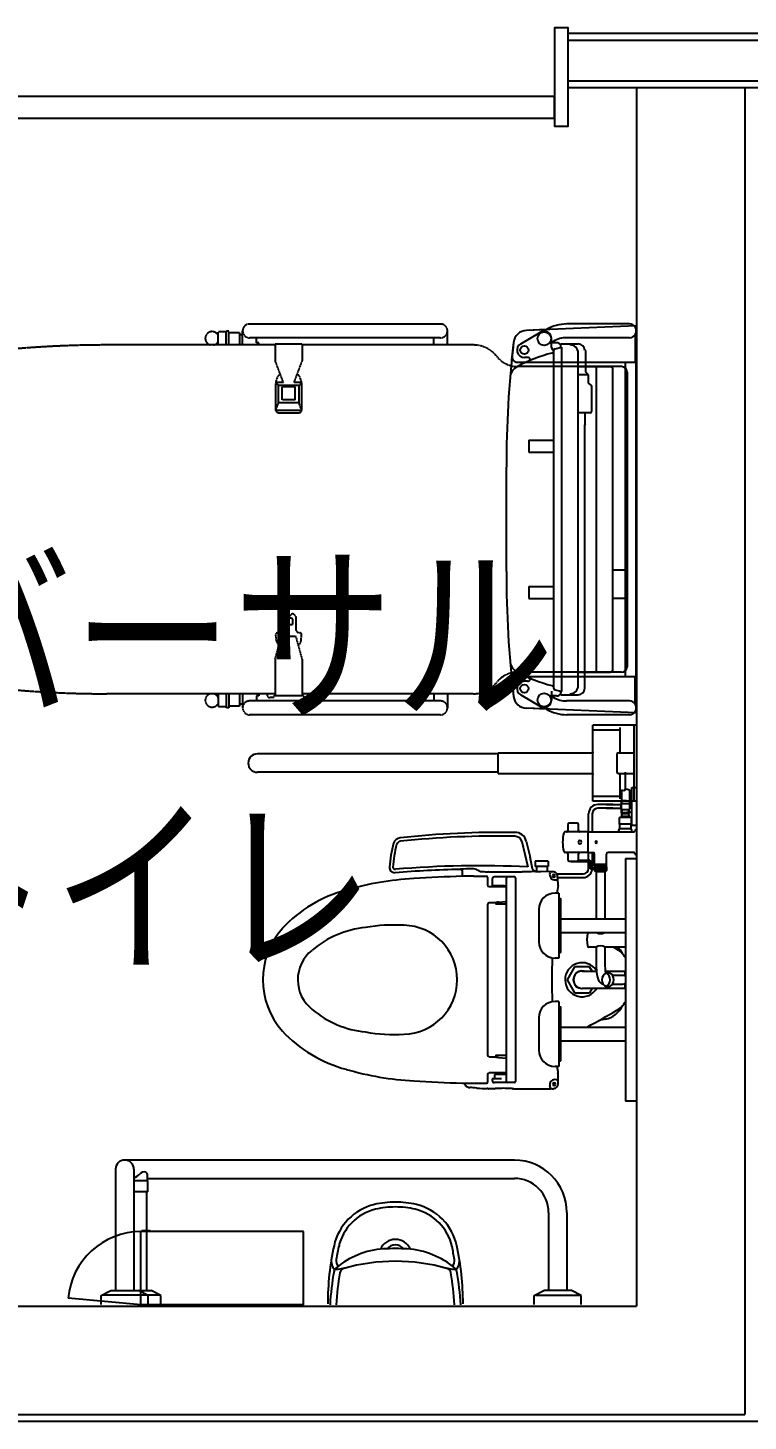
# Model space of a CAD drawing. Header units: millimetres. Extents: x 0 to 181737, y 0 to 59400.
# Drawn here: x 115876 to 117206, y 29192 to 31765 of the extents above; entities that cross this region are included whole.
import ezdxf
from ezdxf.enums import TextEntityAlignment as Align

# ---------------------------------------------------------------- set-up
doc = ezdxf.new("R2010")
doc.units = ezdxf.units.MM
doc.header["$LTSCALE"] = 0.2
doc.linetypes.add('HIDDEN2', pattern=[0.1875, 0.125, -0.0625])
for name, color, linetype in [('A_室名', 8, 'Continuous'), ('A_建築', 8, 'Continuous'), ('A_建築（什器）', 8, 'Continuous'), ('A_建築（軽鉄下地）', 8, 'Continuous')]:
    doc.layers.add(name, color=color, linetype=linetype)
doc.styles.get("Standard").update_dxf_attribs({"font": 'simplex.shx', "width": 0.8, "bigfont": 'extfont2.shx'})

msp = doc.modelspace()

# ---------------------------------------------------------------- linework, layer by layer
at = {"layer": 'A_建築'}
for p, q in [((116873.72, 31755), (117878, 31755)), ((116873.72, 31655), (117878, 31655)), ((117200, 31655), (117200, 29205)), ((114750, 29205), (117200, 29205))]:
    msp.add_line(p, q, dxfattribs=at)
msp.add_lwpolyline([(116873.72, 31705), (116873.72, 31765), (116848.72, 31765), (116848.72, 31583.5), (116873.72, 31583.5), (116873.72, 31705)], dxfattribs=at)
msp.add_lwpolyline([(115848.72, 31638.5), (115848.72, 31598.5), (116848.72, 31598.5), (116848.72, 31638.5)], close=True, dxfattribs=at)
at = {"layer": 'A_建築（什器）'}
for p, q in [((117000, 31655), (117000, 29405)), ((116999.52, 31214.57), (116796.66, 31206.35)), ((116832.86, 31207.82), (116796.66, 31206.35)), ((116833.44, 31208.15), (116827.18, 31204.54)), ((116986.84, 31218.25), (116871.14, 31218.25)), ((116997.52, 31214.49), (116995.92, 31214.43)), ((116997.52, 31214.49), (116997.52, 31212.42)), ((116999.52, 31214.57), (116999.52, 30500.41)), ((116786.09, 31181.74), (116822.82, 31202.94)), ((116843.07, 31174.55), (116843.07, 31191.25)), ((116846.14, 31186.15), (116843.07, 31184.38)), ((116852.34, 31183.55), (116843.07, 31183.55)), ((116860.34, 31181.55), (116892.34, 31181.55)), ((116860.34, 31175.08), (116860.34, 31181.55)), ((116986.84, 31192.85), (116871.14, 31192.85)), ((116997.52, 31198.68), (116997.52, 31147.49)), ((116999.52, 31187.49), (116997.52, 31187.49)), ((116999.52, 30527.49), (116999.52, 31187.49)), ((116798.51, 31156.55), (116792.84, 31156.55)), ((116847.34, 30545.43), (116847.34, 31169.67)), ((116849.66, 31172.59), (116862.34, 31175.55)), ((116862.34, 30539.55), (116862.34, 31175.55)), ((116892.34, 30550.55), (116892.34, 31164.55)), ((116906.34, 31169.55), (116904.34, 31169.55)), ((116906.34, 31129.54), (116906.34, 31169.55)), ((116779.97, 31147.59), (116796.1, 31147.59)), ((116779.97, 31147.49), (116997.52, 31147.49)), ((116803.34, 31152.86), (116803.84, 31150.99)), ((116892.34, 31147.49), (116906.34, 31147.49)), ((116892.34, 31139.55), (116906.34, 31139.55)), ((116906.34, 31147.49), (116997.52, 31147.49)), ((116906.34, 31139.55), (116951.34, 31139.55)), ((116911.34, 31124.54), (116906.34, 31129.54)), ((116925.52, 31139.49), (116925.52, 30575.49)), ((116956.34, 30580.55), (116956.34, 31134.55)), ((116979.52, 31136.63), (116979.52, 31147.49)), ((116979.52, 30567.49), (116979.52, 31147.49)), ((116982.52, 31129.49), (116982.52, 30585.49)), ((116911.34, 31124.54), (116892.34, 31124.54)), ((116911.34, 31108.94), (116911.34, 31124.54)), ((116916.11, 31105.45), (116911.34, 31108.94)), ((116917.34, 31057.05), (116917.34, 31103.03)), ((116914.34, 31054.05), (116892.34, 31054.05)), ((116904.84, 31033.14), (116904.84, 31054.05)), ((116904.84, 31033.14), (116904.34, 31032.23)), ((116904.34, 30545.55), (116904.34, 31032.23)), ((116801.27, 31003.55), (116800.83, 30981.55)), ((116801.27, 31003.55), (116847.34, 31003.55)), ((116800.83, 30981.55), (116847.34, 30981.55)), ((116759.52, 30761.18), (116759.52, 30953.8)), ((116979.52, 30763.44), (116956.34, 30763.44)), ((116800.83, 30733.55), (116847.34, 30733.55)), ((116800.83, 30733.55), (116801.27, 30711.55)), ((116801.27, 30711.55), (116847.34, 30711.55)), ((116979.52, 30711.54), (116956.34, 30711.54)), ((116779.97, 30567.49), (116997.52, 30567.49)), ((116779.97, 30567.49), (116796.14, 30567.49)), ((116803.34, 30562.25), (116803.84, 30564.11)), ((116892.34, 30575.55), (116904.34, 30575.55)), ((116892.34, 30567.49), (116904.34, 30567.49)), ((116904.34, 30575.55), (116951.34, 30575.55)), ((116904.34, 30567.49), (116997.52, 30567.49)), ((116979.52, 30567.49), (116979.52, 30578.35)), ((116997.52, 30516.42), (116997.52, 30567.49)), ((116798.51, 30558.55), (116792.84, 30558.55)), ((116843.07, 30540.55), (116843.06, 30523.85)), ((116849.66, 30542.51), (116862.34, 30539.55)), ((116860.34, 30533.55), (116860.34, 30540.02)), ((116786.09, 30533.36), (116822.82, 30512.16)), ((116833.44, 30506.95), (116827.18, 30510.56)), ((116852.34, 30531.55), (116843.07, 30531.55)), ((116846.14, 30528.95), (116843.07, 30530.72)), ((116860.34, 30533.55), (116892.34, 30533.55)), ((116986.84, 30522.25), (116871.14, 30522.25)), ((116999.52, 30527.49), (116997.52, 30527.49)), ((116999.52, 30500.41), (116796.66, 30508.63)), ((116833.08, 30507.16), (116796.66, 30508.63)), ((116986.84, 30496.85), (116871.14, 30496.85)), ((116997.52, 30500.49), (116995.81, 30500.56)), ((116997.52, 30500.49), (116997.52, 30502.68)), ((116919.52, 30337.49, 650), (116919.52, 30477.49, 650)), ((116999.52, 30477.49, 650), (116919.52, 30477.49, 650)), ((116969.52, 30468.49, 650), (116919.52, 30468.49, 650)), ((116969.52, 30426.49, 650), (116969.52, 30473.49, 650)), ((116995.52, 30337.49, 650), (116995.52, 30477.49, 650)), ((116744.52, 30424.49, 650), (116299.52, 30424.49, 650)), ((116744.52, 30388.49, 650), (116744.52, 30426.49, 650)), ((116744.52, 30426.49, 650), (116917.52, 30426.49, 650)), ((116917.52, 30426.49, 650), (116919.52, 30428.49, 650)), ((116919.52, 30426.49, 650), (116917.52, 30426.49, 650)), ((116919.52, 30428.49, 650), (116919.52, 30426.49, 650)), ((116963.52, 30423.49, 650), (116963.52, 30391.49, 650)), ((116966.52, 30426.49, 650), (116995.52, 30426.49, 650)), ((116744.52, 30390.49, 650), (116299.52, 30390.49, 650)), ((116744.52, 30388.49, 650), (116919.52, 30388.49, 650)), ((116919.52, 30386.49, 650), (116917.52, 30388.49, 650)), ((116917.52, 30388.49, 650), (116919.52, 30388.49, 650)), ((116919.52, 30388.49, 650), (116919.52, 30386.49, 650)), ((116966.52, 30388.49, 650), (116995.52, 30388.49, 650)), ((116969.52, 30341.49, 650), (116969.52, 30388.49, 650)), ((116979.53, 30358.66, 600), (116979.53, 30390.98, 600)), ((116972.23, 30358.26, 600), (116972.23, 30333.02, 600)), ((116972.23, 30358.26, 600), (116976.74, 30356.78, 600)), ((116976.74, 30356.78, 600), (116981.65, 30360.09, 600)), ((116981.65, 30360.09, 600), (116986.83, 30357.88, 600)), ((116986.83, 30357.88, 600), (116986.83, 30333.02, 600)), ((116991.52, 30292.49, -380), (116991.52, 30362.49, -380)), ((116991.52, 30362.49, -380), (116999.52, 30362.49, -380)), ((116919.52, 30346.49, 650), (116969.52, 30346.49, 650)), ((116999.52, 30337.49, 650), (116919.52, 30337.49, 650)), ((116956.44, 30330.89, 385), (116928.32, 30330.89, 385)), ((116943.92, 30330.89, -10), (116972.02, 30330.89, -10)), ((116971.46, 30333.02, 600), (116987.59, 30333.02, 600)), ((116971.46, 30323.31, 600), (116971.46, 30333.02, 600)), ((116972.02, 30339.17, -380), (116991.52, 30337.99, -380)), ((116972.02, 30315.81, -380), (116972.02, 30339.17, -380)), ((116987.59, 30323.31, 600), (116987.59, 30333.02, 600)), ((116911.52, 30280.5, 385), (116911.52, 30314.09, 385)), ((116918.32, 30314.09, 385), (116918.32, 30280.5, 385)), ((116956.44, 30324.09, 385), (116928.32, 30324.09, 385)), ((116943.92, 30324.09, -10), (116972.02, 30324.09, -10)), ((116990.5, 30307.02, 600), (116968.56, 30307.02, 600)), ((116968.56, 30295.02, 600), (116968.56, 30307.02, 600)), ((116991.52, 30316.99, -380), (116972.02, 30315.81, -380)), ((116972.36, 30309.69, 600), (116972.36, 30307.02, 600)), ((116972.36, 30309.69, 600), (116986.69, 30309.69, 600)), ((116973.11, 30312.85, 600), (116973.11, 30314.45, 600)), ((116973.11, 30314.45, 600), (116985.94, 30314.45, 600)), ((116973.19, 30319.02, 600), (116973.19, 30321.64, 600)), ((116973.19, 30321.64, 600), (116985.86, 30321.64, 600)), ((116985.86, 30319.02, 600), (116985.86, 30321.64, 600)), ((116985.94, 30312.85, 600), (116985.94, 30314.45, 600)), ((116986.69, 30309.69, 600), (116986.69, 30307.02, 600)), ((116990.5, 30295.02, 600), (116990.5, 30307.02, 600)), ((116910.52, 30280.49, 600), (116868.18, 30280.49, 600)), ((116910.52, 30280.5, 600), (116995.02, 30280.5, 600)), ((116910.52, 30242.48, 600), (116910.52, 30280.5, 600)), ((116967.53, 30283.85, 600), (116969.03, 30286.45, 600)), ((116967.53, 30280.5, 600), (116967.53, 30283.85, 600)), ((116990.5, 30295.02, 600), (116968.56, 30295.02, 600)), ((116969.03, 30286.45, 600), (116990, 30286.45, 600)), ((116969.05, 30286.45, 600), (116969.05, 30295.02, 600)), ((116990, 30286.45, 600), (116990, 30295.02, 600)), ((116991.53, 30283.85, 600), (116990.03, 30286.45, 600)), ((116999.52, 30292.49, -380), (116991.52, 30292.49, -380)), ((116991.53, 30280.5, 600), (116991.53, 30283.85, 600)), ((116999.52, 30284.49, 600), (116999.02, 30284.49, 600)), ((116788.44, 30262.64, 385), (116799.27, 30215.75, 385)), ((116796.33, 30263.38, 385), (116803.46, 30233.84, 385)), ((116803.58, 30232.32, 385), (116803.47, 30231.62, 385)), ((116803.47, 30231.62, 385), (116807.3, 30213.05, 385)), ((116910.52, 30242.49, 600), (116868.18, 30242.49, 600)), ((116892.66, 30228.49, 600), (116910.52, 30228.49, 600)), ((116910.52, 30242.48, 600), (116919.52, 30242.48, 600)), ((116911.52, 30228.41, 385), (116911.52, 30242.48, 385)), ((116918.32, 30242.48, 385), (116918.32, 30214.24, 385)), ((116922.52, 30217.49, 600), (116922.52, 30239.48, 600)), ((116944.52, 30217.49, 600), (116944.52, 30239.48, 600)), ((116995.02, 30242.48, 600), (116947.52, 30242.48, 600)), ((116979.52, 30231.49, 1400), (116999.52, 30231.49, 1400)), ((116979.52, 30231.49, 1400), (116979.52, 29783.49, 1400)), ((116999.52, 30238.49, 600), (116999.02, 30238.49, 600)), ((116678.42, 30198.5, 385), (116678.72, 30205.94, 385)), ((116711.85, 30206.64, 385), (116706.44, 30209.77, 385)), ((116726.47, 30206.99, 385), (116788.91, 30206.91, 385)), ((116805.35, 30206.87, 385), (116788.91, 30206.91, 385)), ((116812.24, 30207.3, 385), (116805.35, 30206.87, 385)), ((116812.7, 30207.75, 385), (116812.29, 30207.33, 385)), ((116813, 30226.49, 385), (116813, 30216.49, 385)), ((116837, 30226.49, 385), (116813, 30226.49, 385)), ((116837, 30216.49, 385), (116813, 30216.49, 385)), ((116815.3, 30216.49, 385), (116815.3, 30207.33, 385)), ((116842.44, 30206.96, 385), (116823.36, 30207.08, 385)), ((116834.7, 30216.49, 385), (116834.7, 30207.01, 385)), ((116837, 30226.49, 385), (116837, 30216.49, 385)), ((116840.37, 30205.57, 385), (116839.54, 30202.47, 385)), ((116852.68, 30202.92, 385), (116901.52, 30202.92, 385)), ((116881.52, 30225.49, 600), (116910.52, 30225.49, 600)), ((116911.52, 30212.92, 385), (116911.52, 30225.32, 385)), ((116913.52, 30216.99, 600), (116913.52, 30222.49, 600)), ((116916.52, 30216.99, 600), (116916.52, 30222.49, 600)), ((116922.52, 30213.99, 600), (116919.52, 30213.99, 600)), ((116922.52, 30210.99, 600), (116919.52, 30210.99, 600)), ((116944.52, 30220.49, 600), (116922.52, 30220.49, 600)), ((116922.52, 30217.49, 600), (116944.52, 30217.49, 600)), ((116922.53, 30215.99, 600), (116944.52, 30215.99, 600)), ((116922.53, 30215.99, 600), (116922.53, 30208.99, 600)), ((116922.53, 30212.99, 600), (116944.53, 30213.01, 600)), ((116924.53, 30206.99, 600), (116922.53, 30208.99, 600)), ((116922.53, 30208.99, 600), (116944.53, 30208.99, 600)), ((116922.87, 30217.49, 600), (116922.87, 30215.99, 600)), ((116942.53, 30206.99, 600), (116924.53, 30206.99, 600)), ((116925.47, 30206.99, 600), (116925.47, 30120.19, 600)), ((116932.02, 30217.49, 600), (116932.02, 30220.49, 600)), ((116932.02, 30212.99, 600), (116932.02, 30215.99, 600)), ((116935.02, 30220.49, 600), (116935.02, 30217.49, 600)), ((116935.02, 30215.99, 600), (116935.02, 30212.99, 600)), ((116941.57, 30206.99, 600), (116941.57, 30120.19, 600)), ((116944.53, 30208.99, 600), (116942.53, 30206.99, 600)), ((116944.17, 30217.49, 600), (116944.17, 30215.99, 600)), ((116944.52, 30215.99, 600), (116944.53, 30208.99, 600)), ((116699.16, 30198.67, 385), (116722.76, 30198.67, 385)), ((116724.9, 30196.62, 385), (116724.88, 30182.33, 385)), ((116727.49, 30179.6, 385), (116758.89, 30179.56, 385)), ((116733.34, 30193.49, 385), (116733.34, 30181.99, 385)), ((116756.34, 30180.99, 385), (116734.34, 30180.99, 385)), ((116774.34, 30197.49, 385), (116737.34, 30197.49, 385)), ((116759.34, 30194.49, 385), (116759.34, 29820.49, 385)), ((116776.34, 30195.49, 385), (116776.34, 29819.49, 385)), ((116853.67, 30192.86, 385), (116852.65, 30192.09, 385)), ((116854.42, 30189.37, 385), (116854.34, 30196.37, 385)), ((116854.34, 30196.12, 385), (116901.52, 30196.12, 385)), ((116854.86, 30187.88, 385), (116854.42, 30189.38, 385)), ((116855.03, 30183.04, 385), (116855.01, 30186.9, 385)), ((116739.95, 30148.24, 385), (116739.94, 30150.19, 385)), ((116744.72, 30150.86, 385), (116759.34, 30152.21, 385)), ((116856.52, 30167.49, 600), (116849.52, 30167.49, 600)), ((116856.52, 30167.49, 600), (116856.52, 30047.49, 600)), ((116856.52, 30157.49, 600), (116859.42, 30157.49, 600)), ((116856.52, 30157.49, 600), (116856.52, 30057.49, 600)), ((116859.72, 30157.19, 600), (116859.72, 30057.79, 600)), ((116724.87, 30146.52, 385), (116724.88, 29868.32, 385)), ((116739.94, 30149.58, 385), (116727.8, 30149.58, 385)), ((116759.34, 30147.31, 385), (116740.95, 30147.31, 385)), ((116819.52, 30137.49, 600), (116819.52, 30077.49, 600)), ((116859.72, 30120.19, 600), (116979.52, 30120.19, 600)), ((116859.72, 30094.79, 600), (116979.52, 30094.79, 600)), ((116856.52, 30047.49, 600), (116849.52, 30047.49, 600)), ((116856.52, 30057.49, 600), (116859.42, 30057.49, 600)), ((116925.02, 30067.49, 600), (116912.59, 30067.49, 600)), ((116925.47, 30067.82, 600), (116925.47, 30037.49, 600)), ((116941.57, 30067.82, 600), (116941.57, 30037.49, 600)), ((116941.57, 30067.82, 600), (116941.57, 30037.49, 600)), ((116979.52, 30067.49, 600), (116942.02, 30067.49, 600)), ((116885.67, 30031.49), (116871.81, 30007.49)), ((116913.38, 30031.49), (116885.67, 30031.49)), ((116899.52, 30023.37, 490), (116926.05, 30023.37, 490)), ((116918.07, 30023.37), (116913.38, 30031.49)), ((116942.28, 30023.37, 490), (116979.52, 30023.37, 490)), ((116978.52, 30023.37, 490), (116978.52, 30014.66, 490)), ((116871.81, 30007.49), (116885.67, 29983.49)), ((116950.72, 30019.99, 600), (116944.21, 30019.99, 600)), ((116964.53, 30015.54, 600), (116955.54, 30015.54, 600)), ((116955.54, 29999.44, 600), (116964.53, 29999.44, 600)), ((116974.85, 30015.54, 600), (116964.53, 30015.54, 600)), ((116964.53, 29999.44, 600), (116974.85, 29999.44, 600)), ((116978.52, 30000.33, 490), (116978.52, 29991.62, 490)), ((116885.67, 29983.49), (116913.38, 29983.49)), ((116899.52, 29991.62, 490), (116979.52, 29991.62, 490)), ((116918.07, 29991.62), (116913.38, 29983.49)), ((116944.21, 29994.99, 600), (116950.72, 29994.99, 600)), ((116856.52, 29967.49, 600), (116849.52, 29967.49, 600)), ((116856.52, 29967.49, 600), (116856.52, 29847.49, 600)), ((116856.52, 29957.49, 600), (116859.42, 29957.49, 600)), ((116856.52, 29957.49, 600), (116856.52, 29857.49, 600)), ((116859.72, 29957.19, 600), (116859.72, 29857.79, 600)), ((116819.52, 29937.49, 600), (116819.52, 29877.49, 600)), ((116859.72, 29920.19, 600), (116979.52, 29920.19, 600)), ((116942.59, 29934.69), (116930.37, 29932.16)), ((116859.72, 29894.79, 600), (116979.52, 29894.79, 600)), ((116739.95, 29866.74, 385), (116739.94, 29864.8, 385)), ((116759.34, 29867.67, 385), (116740.95, 29867.67, 385)), ((116727.64, 29865.42, 385), (116739.94, 29865.41, 385)), ((116744.72, 29864.12, 385), (116759.34, 29862.77, 385)), ((116856.52, 29847.49, 600), (116849.52, 29847.49, 600)), ((116856.52, 29857.49, 600), (116859.42, 29857.49, 600)), ((116699.16, 29816.32, 385), (116722.76, 29816.32, 385)), ((116724.87, 29832.37, 385), (116724.9, 29818.36, 385)), ((116745.34, 29835.41, 385), (116727.8, 29835.42, 385)), ((116750.34, 29824.49, 385), (116733.34, 29824.49, 385)), ((116733.34, 29824.49, 385), (116733.34, 29821.49, 385)), ((116759.34, 29832.49, 385), (116737.34, 29832.49, 385)), ((116737.34, 29832.49, 385), (116737.34, 29824.49, 385)), ((116774.34, 29817.49, 385), (116737.34, 29817.49, 385)), ((116759.34, 29835.49, 385), (116745.34, 29835.49, 385)), ((116745.34, 29835.49, 385), (116745.34, 29832.49, 385)), ((116852.65, 29822.89, 385), (116848.65, 29822.98, 385)), ((116854.48, 29821.51, 385), (116852.65, 29822.89, 385)), ((116855.23, 29818.59, 385), (116855.03, 29831.56, 385)), ((116855.11, 29815.31, 385), (116855.23, 29818.59, 385)), ((116724.76, 29806.63, 385), (116724.35, 29806.66, 385)), ((116725.2, 29806.58, 385), (116724.76, 29806.63, 385)), ((116725.82, 29806.25, 385), (116725.05, 29806.61, 385)), ((116737.49, 29806.05, 385), (116726.51, 29806.1, 385)), ((116739.26, 29806.5, 385), (116738.42, 29806.14, 385)), ((116769.94, 29806.44, 385), (116769.74, 29806.48, 385)), ((116770.59, 29806.12, 385), (116769.74, 29806.48, 385)), ((116770.78, 29806.09, 385), (116769.94, 29806.44, 385)), ((116773.27, 29806.01, 385), (116771.67, 29806.03, 385)), ((116841.02, 29807.75, 385), (116839.59, 29812.24, 385)), ((116999.52, 29783.49, 1400), (116979.52, 29783.49, 1400)), ((116774.53, 29674.39), (116056.37, 29674.39)), ((116037.53, 29657.49), (116037.53, 29433.49)), ((116071.53, 29657.49), (116071.53, 29433.49)), ((116097.46, 29635.99), (116071.53, 29635.99)), ((116096.45, 29635.99), (116096.52, 29646.17)), ((116096.48, 29640.59), (116774.53, 29640.59)), ((116097.46, 29615.99), (116097.46, 29635.99)), ((116097.46, 29615.99), (116071.53, 29615.99)), ((116094.96, 29615.99), (116094.96, 29433.49)), ((116837.63, 29577.49), (116837.63, 29433.49)), ((116871.43, 29577.49), (116871.43, 29433.49)), ((116384.53, 29542.49), (116084.53, 29542.49)), ((116084.53, 29407.49), (116084.53, 29542.49)), ((116086.33, 29544.73), (116101.33, 29544.73)), ((116086.33, 29542.49), (116086.33, 29544.73)), ((116101.33, 29542.49), (116086.33, 29542.49)), ((116101.33, 29544.73), (116101.33, 29542.49)), ((116384.53, 29407.49), (116384.53, 29542.49)), ((116011.03, 29424.7), (116029.03, 29433.49)), ((116029.03, 29433.49), (116103.46, 29433.49)), ((116098.03, 29424.7), (116080.03, 29433.49)), ((116121.46, 29424.7), (116103.46, 29433.49)), ((116811.03, 29424.7), (116829.03, 29433.49)), ((116880.03, 29433.49), (116829.03, 29433.49)), ((116898.03, 29424.7), (116880.03, 29433.49)), ((114950, 29405), (117000, 29405)), ((116084.53, 29407.49), (115950.04, 29419.26)), ((116011.03, 29407.69), (116011.03, 29424.7)), ((116095.22, 29425.19), (116013.83, 29425.19)), ((116384.53, 29407.49), (116084.53, 29407.49)), ((116118.65, 29425.19), (116097.03, 29425.19)), ((116098.03, 29407.69), (116098.03, 29424.7)), ((116121.46, 29407.69), (116121.46, 29424.7)), ((116811.03, 29407.69), (116811.03, 29424.7)), ((116813.84, 29425.19), (116895.22, 29425.19)), ((116898.03, 29407.69), (116898.03, 29424.7))]:
    msp.add_line(p, q, dxfattribs=at)
at = {"layer": 'A_建築（什器）', "linetype": 'HIDDEN2', "ltscale": 40}
for p, q in [((116242.02, 31179.49), (116242.02, 31205.19)), ((116246.52, 31205.19), (116242.02, 31205.19)), ((116246.52, 31179.49), (116246.52, 31205.19)), ((116272.32, 31179.49), (116272.32, 31205.49)), ((116638.02, 31218.19), (116285.02, 31218.19)), ((116650.72, 31179.49), (116650.72, 31205.49)), ((116332.52, 31179.49), (116021.59, 31179.49)), ((116242.02, 31203.69), (116227.32, 31203.69)), ((116227.32, 31179.69), (116227.32, 31203.69)), ((116266.52, 31202.19), (116246.52, 31202.19)), ((116266.52, 31202.19), (116266.52, 31179.49)), ((116272.32, 31198.44), (116266.52, 31198.44)), ((116638.02, 31192.79), (116285.02, 31192.79)), ((116297.72, 31183.49), (116297.72, 31192.79)), ((116302.02, 31183.49), (116297.72, 31183.49)), ((116302.02, 31179.49), (116302.02, 31183.49)), ((116332.52, 31181.49), (116382.52, 31181.49)), ((116332.52, 31181.49), (116332.52, 31150.49)), ((116382.52, 31181.49), (116382.52, 31150.49)), ((116698.52, 31179.49), (116382.52, 31179.49)), ((116625.32, 31179.49), (116625.32, 31192.79)), ((116347.52, 31110.49), (116332.52, 31150.49)), ((116367.52, 31110.49), (116382.52, 31150.49)), ((116972.52, 31139.49), (116780.98, 31139.49)), ((116333.52, 31059.49), (116333.52, 31108.76)), ((116333.65, 31110.34), (116338.52, 31104.49)), ((116347.52, 31110.49), (116333.67, 31110.49)), ((116334.11, 31112.12), (116337.34, 31121.17)), ((116338.52, 31072.49), (116338.52, 31104.49)), ((116376.52, 31104.49), (116338.52, 31104.49)), ((116342.05, 31124.49), (116342.27, 31124.49)), ((116369.52, 31102.49), (116345.52, 31102.49)), ((116345.52, 31078.49), (116345.52, 31102.49)), ((116381.37, 31110.49), (116367.52, 31110.49)), ((116369.52, 31078.49), (116369.52, 31102.49)), ((116372.77, 31124.49), (116373, 31124.49)), ((116381.4, 31110.34), (116376.52, 31104.49)), ((116376.52, 31072.49), (116376.52, 31104.49)), ((116380.94, 31112.12), (116377.71, 31121.17)), ((116381.52, 31059.49), (116381.52, 31108.76)), ((116369.52, 31078.49), (116345.52, 31078.49)), ((116333.52, 31058.49), (116338.52, 31072.49)), ((116381.52, 31058.49), (116333.52, 31058.49)), ((116376.52, 31072.49), (116338.52, 31072.49)), ((116338.52, 31054.49), (116376.52, 31054.49)), ((116381.52, 31058.49), (116376.52, 31072.49)), ((116343.52, 30652.04), (116343.52, 30674.98)), ((116350.02, 30663.58), (116350.02, 30673.58)), ((116365.02, 30663.58), (116365.02, 30673.58)), ((116371.52, 30652.04), (116371.52, 30674.98)), ((116332.52, 30599.58), (116343.52, 30639.58)), ((116334.86, 30632.85), (116333.77, 30644.89)), ((116336.17, 30648.1), (116341.11, 30649.09)), ((116345.52, 30641.58), (116369.52, 30641.58)), ((116350.02, 30663.58), (116365.02, 30663.58)), ((116382.52, 30599.58), (116371.52, 30639.58)), ((116373.93, 30649.09), (116378.88, 30648.1)), ((116380.18, 30632.85), (116381.28, 30644.89)), ((116332.52, 30599.58), (116332.52, 30531.49)), ((116382.52, 30599.58), (116382.52, 30531.49)), ((116972.52, 30575.49), (116780.98, 30575.49)), ((116332.52, 30535.49), (116021.59, 30535.49)), ((116227.32, 30535.29), (116227.32, 30511.29)), ((116242.02, 30511.29), (116227.32, 30511.29)), ((116242.02, 30535.49), (116242.02, 30509.79)), ((116246.52, 30535.49), (116246.52, 30509.79)), ((116266.52, 30512.79), (116246.52, 30512.79)), ((116266.52, 30535.49), (116266.52, 30512.79)), ((116272.32, 30516.54), (116266.52, 30516.54)), ((116272.32, 30535.49), (116272.32, 30509.49)), ((116638.02, 30522.19), (116285.02, 30522.19)), ((116302.02, 30531.49), (116297.72, 30531.49)), ((116297.72, 30531.49), (116297.72, 30522.19)), ((116302.02, 30535.49), (116302.02, 30531.49)), ((116317.52, 30535.49), (116317.52, 30533.49)), ((116328.52, 30528.49), (116322.52, 30528.49)), ((116330.52, 30531.49), (116330.52, 30530.49)), ((116382.52, 30531.49), (116332.52, 30531.49)), ((116698.52, 30535.49), (116382.52, 30535.49)), ((116384.52, 30531.49), (116384.52, 30530.49)), ((116392.52, 30528.49), (116386.52, 30528.49)), ((116397.52, 30535.49), (116397.52, 30533.49)), ((116625.32, 30535.49), (116625.32, 30522.19)), ((116650.72, 30535.49), (116650.72, 30509.49)), ((116246.52, 30509.79), (116242.02, 30509.79)), ((116638.02, 30496.79), (116285.02, 30496.79))]:
    msp.add_line(p, q, dxfattribs=at)
at = {"layer": 'A_建築（什器）'}
for centre, radius in [((116829.56, 31191.25), 12.5), ((116792.84, 31170.05), 7.6), ((116792.84, 30545.05), 7.6), ((116829.56, 30523.85), 12.5)]:
    msp.add_circle(centre, radius, dxfattribs=at)
at = {"layer": 'A_建築（什器）', "linetype": 'HIDDEN2', "ltscale": 40}
for centre, radius, start, end in [((116285.02, 31205.49), 12.7, 89.99999, 270.00001), ((116638.02, 31205.49), 12.7, 269.99999, 90.00001), ((116021.59, 29179.48), 2000.01, 90.00005, 95.83571), ((116215.82, 31191.69), 12.5, 23.07392, 257.41113), ((116215.82, 31191.69), 12.5, 282.58867, 336.92608), ((116698.52, 31124.49), 55, 38.24662, 90.00008), ((116780.98, 31189.49), 50, 218.24664, 270.00002), ((116343.52, 31108.76), 10, 160.34617, 180.00001), ((116342.05, 31119.49), 5, 90.00004, 160.34428), ((116373, 31119.49), 5, 19.66043, 89.99996), ((116371.52, 31108.76), 10, 359.99999, 19.65383), ((116338.52, 31059.49), 5, 179.99998, 270), ((116376.52, 31059.49), 5, 269.99998, 0.00002), ((116348.52, 30674.98), 5, 163.66122, 180.00002), ((116353.32, 30673.58), 10, 113.85273, 163.65715), ((116350.48, 30679.97), 3, 38.49991, 113.62499), ((116357.52, 30660.51), 15.06, 60.13762, 119.86237), ((116357.52, 30685.58), 6, 218.39041, 321.60905), ((116364.57, 30679.97), 3, 66.35249, 141.50009), ((116361.73, 30673.58), 10, 16.34294, 66.14692), ((116366.52, 30674.98), 5, 359.99998, 16.33503), ((116336.75, 30645.16), 3, 101.30991, 185.18174), ((116340.52, 30652.04), 3, 281.30993, 0.00002), ((116345.52, 30639.58), 2, 90.00039, 179.99965), ((116369.52, 30639.58), 2, 359.93925, 90.02495), ((116374.52, 30652.04), 3, 179.99998, 258.69005), ((116378.29, 30645.16), 3, 354.81825, 78.69005), ((116342.83, 30633.58), 8, 185.19126, 248.00918), ((116372.22, 30633.58), 8, 291.9908, 354.80795), ((116780.98, 30525.49), 50, 90, 141.75341), ((116021.6, 32535.93), 2000.44, 264.16522, 269.99968), ((116698.52, 30590.49), 55, 270, 321.75338), ((116215.82, 30523.29), 12.5, 102.58443, 336.92608), ((116215.82, 30523.29), 12.5, 23.07392, 77.41557), ((116285.02, 30509.49), 12.7, 89.99999, 270.00001), ((116322.52, 30533.49), 5, 180.00001, 270.00001), ((116328.52, 30530.49), 2, 269.99997, 0.00001), ((116332.52, 30531.49), 2, 90.00004, 179.99997), ((116382.52, 30531.49), 2, 0.00003, 90), ((116386.52, 30530.49), 2, 179.99999, 269.99999), ((116392.52, 30533.49), 5, 270.00001, 359.99999), ((116638.02, 30509.49), 12.7, 269.99999, 90.00001)]:
    msp.add_arc(centre, radius, start, end, dxfattribs=at)
at = {"layer": 'A_建築（什器）'}
for centre, radius, start, end in [((116797.68, 31181.37), 25, 92.32075, 173.38335), ((116797.68, 31181.37), 25, 92.32075, 173.38335), ((116829.56, 31191.25), 13.5, 360, 119.99165), ((116871.14, 31142.85), 75.4, 89.99999, 119.9951), ((116986.84, 31205.55), 12.7, 269.99999, 90.00001), ((118759.48, 30953.8), 1999.96, 173.38329, 180.00003), ((118758.41, 30953.91), 1998.89, 173.38287, 174.62592), ((116792.84, 31170.05), 13.5, 119.99652, 269.99967), ((116871.14, 31142.85), 50, 90, 119.99505), ((116852.34, 31173.55), 10, 36.8699, 89.99999), ((116877.34, 31164.55), 15, 0.00002, 90), ((116892.34, 31169.55), 12, 0, 90), ((116779.97, 31157.49), 10, 174.12511, 270), ((116779.97, 31157.61), 10, 176.93136, 270.00001), ((116920.54, 30874.62), 300, 104.85678, 118.07708), ((116798.51, 31151.55), 5, 15.124, 89.99998), ((116848.07, 31174.55), 5, 180.00001, 261.63319), ((116842.34, 31169.42), 5, 284.85677, 359.99999), ((116850.34, 31169.67), 3, 103.13435, 180.00001), ((116791.11, 31117.26), 25, 118.07699, 168.19041), ((116951.34, 31134.55), 5, 0, 90), ((116972.52, 31129.49), 10, 0, 90), ((116914.34, 31103.03), 3, 0, 53.82923), ((116914.34, 31057.05), 3, 270, 0), ((118759.54, 30761.18), 2000.02, 179.99994, 186.61648), ((116791.11, 30597.85), 25, 191.62266, 241.92292), ((118759.52, 30761.18), 2000, 185.37425, 186.61661), ((116779.97, 30557.49), 10, 89.99999, 185.51537), ((116779.97, 30557.49), 10, 89.99999, 185.7296), ((116920.54, 30840.48), 300, 241.92291, 255.14323), ((116798.51, 30563.55), 5, 270.00002, 344.876), ((116951.34, 30580.55), 5, 270, 0), ((116972.52, 30585.49), 10, 270, 359.99999), ((116792.84, 30545.05), 13.5, 90.00004, 240.0047), ((116842.34, 30545.68), 5, 0.00001, 75.14323), ((116850.34, 30545.43), 3, 179.99999, 256.86565), ((116877.34, 30550.55), 15, 270.00002, 0), ((116892.34, 30545.55), 12, 270, 0), ((116797.68, 30533.61), 25, 186.61574, 267.67964), ((116797.68, 30533.61), 25, 186.61665, 267.67925), ((116829.56, 30523.85), 13.5, 240.00835, 0), ((116871.14, 30572.25), 50, 240.00495, 270), ((116852.34, 30541.55), 10, 270.00001, 323.13011), ((116986.84, 30509.55), 12.7, 269.99999, 90.00001), ((116871.14, 30572.25), 75.4, 240.00495, 270), ((116299.52, 30407.49, 650), 17, 90, 270), ((116966.52, 30423.49, 650), 3, 90, 180), ((116966.52, 30391.49, 650), 3, 180, 270), ((116928.32, 30314.09, 385), 16.8, 90, 180), ((116928.32, 30314.09, 385), 10, 90, 180), ((116978.24, 30328.61, 600), 8.61, 218.03501, 234.07003), ((116974.39, 30316.71, 600), 2.6, 117.55562, 240.50836), ((116977.74, 30310.08, 600), 5.39, 149.03898, 184.19223), ((116980.81, 30328.61, 600), 8.61, 305.92997, 321.96499), ((116984.66, 30316.71, 600), 2.6, 299.49164, 62.44438), ((116981.31, 30310.08, 600), 5.39, 355.80777, 30.96102), ((116745.61, 28613.6, 385), 1665.93, 88.98829, 96.27381), ((116776.57, 30259.11, 385), 20.21, 12.19787, 94.405), ((116930.53, 30261.49, 600), 67, 165.1781, 194.82175), ((116868.18, 30277.99, 600), 2.5, 90, 165.17822), ((116870.46, 30282.99, 600), 2.5, 270, 0.82324), ((116992.95, 30284.75, 600), 120, 175.55432, 180.82324), ((116875.8, 30293.86, 600), 2.5, 92.09564, 175.55432), ((116883.02, 30096.49, 600), 200, 87.90436, 92.09564), ((116890.25, 30293.86, 600), 2.5, 4.44574, 87.90436), ((116773.1, 30284.75, 600), 120, 359.17676, 4.44562), ((116895.59, 30282.99, 600), 2.5, 179.17676, 270), ((116995.02, 30282.5, 600), 2, 270, 0), ((116999.02, 30282.49, 600), 2, 90, 180), ((116786.24, 30198.34, 385), 243.08, 165.43548, 175.96229), ((116764.06, 30202.61, 385), 214.4, 165.24886, 176.65358), ((116565.16, 30254.64, 385), 15, 96.15213, 160.61976), ((116565.46, 30254.02, 385), 9.3, 100.29645, 160.00292), ((116743.15, 28564.91, 385), 1707.74, 88.922, 96.02858), ((116775.03, 30258.24, 385), 14.1, 16.60411, 88.99466), ((116895.52, 30261.49, 600), 3.1, 0, 180), ((116895.52, 30261.49, 600), 3.1, 0, 180), ((116895.52, 30261.49, 600), 3.1, 180, 0), ((116895.52, 30261.49, 600), 3.1, 180, 0), ((116925.52, 30261.49, 600), 2, 0, 180), ((116925.52, 30261.49, 600), 2, 180, 0), ((116800.37, 30232.82, 385), 3.26, 351.23889, 18.33287), ((116868.18, 30244.99, 600), 2.5, 194.82162, 270), ((116870.46, 30239.99, 600), 2.5, 359.17676, 90), ((116992.95, 30238.23, 600), 120, 179.17676, 184.44565), ((116875.8, 30229.12, 600), 2.5, 184.44571, 267.90436), ((116890.25, 30229.12, 600), 2.5, 272.09564, 355.55426), ((116773.1, 30238.23, 600), 120, 355.48975, 355.55438), ((116773.1, 30238.23, 600), 120, 355.55438, 0.82324), ((116895.59, 30239.99, 600), 2.5, 90, 180.82324), ((116910.52, 30222.49, 600), 6, 0, 90), ((116919.52, 30239.48, 600), 3, 0, 90), ((116947.52, 30239.48, 600), 3, 90, 180), ((116995.02, 30240.48, 600), 2, 0, 90), ((116999.02, 30240.49, 600), 2, 180, 270), ((116553.72, 30215.04, 385), 9.98, 175.76032, 269.91287), ((116554.26, 30215.62, 385), 4.26, 186.64047, 272.70125), ((116714.02, 28239.71, 385), 1971.84, 91.1732, 94.65666), ((116708.86, 28427.43, 385), 1790.6, 87.10585, 94.94668), ((116673.73, 30206.15, 385), 5, 357.65629, 90.99447), ((116716.88, 29428.71, 385), 783.88, 91.43719, 93.08145), ((116697.23, 30194.56, 385), 17.78, 58.80172, 90.03185), ((116677.61, 28486, 385), 1720.97, 88.41388, 88.85988), ((116726.82, 30204.89, 385), 2.13, 99.4085, 138.10696), ((116813.25, 30214.29, 385), 6.07, 191.75457, 251.63056), ((116810.54, 30205.39, 385), 3.21, 51.98033, 75.74243), ((116813.83, 30209.58, 385), 2.11, 231.62475, 257.70149), ((116823.43, 30323.65, 385), 116.56, 265.05092, 269.96411), ((116851.1, 30202.26, 385), 11.57, 178.95592, 201.08916), ((116842.89, 30183.34, 385), 23.63, 79.68301, 91.09927), ((116847, 30199.49, 385), 2.5, 0, 180), ((116845.48, 30198.03, 385), 8.71, 35.68242, 79.13386), ((116842.49, 30196.86, 385), 11.85, 357.63434, 31.84956), ((116883.02, 30426.49, 600), 200, 267.90436, 272.09564), ((116881.52, 30231.49, 600), 6, 235.417, 270), ((116901.52, 30212.92, 385), 10, 270, 0), ((116901.52, 30212.92, 385), 16.8, 270, 353.90787), ((116910.52, 30222.49, 600), 3, 0, 90), ((116919.52, 30216.99, 600), 6, 180, 270), ((116919.52, 30216.99, 600), 3, 180, 270), ((116617.26, 29648.07, 385), 546.85, 93.03311, 106.29348), ((116770.92, 27344.32, 385), 2855.69, 91.85833, 93.66377), ((116698.47, 28944.41, 385), 1254.25, 89.96877, 90.92082), ((116722.77, 30196.54, 385), 2.13, 2.39017, 90.34901), ((116727.88, 30182.58, 385), 3.01, 184.6579, 262.5039), ((116737.34, 30193.49, 385), 4, 90, 180), ((116734.34, 30181.99, 385), 1, 180, 270), ((116756.34, 30177.99, 385), 3, 0, 90), ((116762.34, 30194.49, 385), 3, 90, 180), ((116774.34, 30195.49, 385), 2, 0, 90), ((116849.03, 30201.25, 385), 9.28, 199.88452, 262.7778), ((116847, 30199.49, 385), 2.5, 180, 0), ((116850.08, 30246.94, 385), 54.94, 267.69418, 272.36827), ((118170.64, 30007.54, 385), 1327.11, 172.47703, 173.07743), ((116852.21, 30186.99, 385), 2.8, 358.13739, 18.47802), ((116838.94, 30182.86, 385), 16.09, 354.40339, 0.64795), ((116527.74, 29932.24, 385), 249.06, 104.91118, 137.01461), ((116746.63, 30119.78, 385), 31.14, 93.51866, 102.37575), ((116849.52, 30137.49, 600), 30, 90, 180), ((116859.42, 30157.19, 600), 0.3, 0, 90), ((116727.88, 30146.57, 385), 3.01, 91.43677, 180.87284), ((116740.99, 30148.35, 385), 1.04, 186.24872, 267.61811), ((116452.12, 30007.49, 385), 142.47, 138.34401, 221.65599), ((116517.35, 29923.71, 385), 181.08, 95.78218, 130.02507), ((116553.16, 29780.1, 385), 328.37, 86.96312, 99.47508), ((116568.28, 30007.5, 385), 100.56, 271.30079, 88.69921), ((116849.52, 30077.49, 600), 30, 180, 270), ((116968.52, 30081.49, 600), 60, 168.87311, 191.12689), ((116912.59, 30092.49, 600), 3, 129.93833, 168.87305), ((116933.52, 30106.62, 600), 14, 237.62306, 302.37694), ((116443.76, 30007.44, 385), 69.6, 128.74846, 231.98665), ((118170.64, 30007.54, 385), 1327.11, 178.25382, 181.75017), ((116859.42, 30057.79, 600), 0.3, 270, 0), ((116912.59, 30070.49, 600), 3, 191.12692, 270), ((116933.52, 30056.37, 600), 14, 52.61316, 127.38684), ((112029.25, 21366.66), 9999.62, 60.430288, 60.472157), ((116943.96, 30028.9), 40.26, 27.94856, 60.33273), ((116933.47, 30036.23), 45, 25.54239, 44.00046), ((116899.52, 30007.49), 31.5, 32.9549, 329.73711), ((116899.52, 30007.49), 16.3, 76.88749, 283.11251), ((116899.52, 30007.49, 490), 15.88, 90, 270), ((117090.66, 30037.55, 600), 165.19, 180.01854, 183.88079), ((116999.33, 30029.82, 600), 73.55, 182.69214, 197.28897), ((117036.53, 30035.19, 600), 94.99, 178.61241, 189.60606), ((116941.21, 30011.84, 600), 12.72, 197.73991, 257.71765), ((116949.36, 30007.47, 600), 13.52, 112.66066, 246.99441), ((116937.28, 30007.51, 600), 14.21, 298.54234, 61.11273), ((116943.63, 30007.49, 600), 14.37, 299.55335, 60.44665), ((116974.85, 30007.49, 600), 8.05, 54.51806, 90), ((116974.85, 30007.49, 600), 8.05, 270, 305.48189), ((116517.35, 30091.27, 385), 181.08, 229.97493, 264.21782), ((116849.52, 29937.49, 600), 30, 90, 180), ((116859.42, 29957.19, 600), 0.3, 0, 90), ((112029.25, 38648.32), 9999.62, 299.208893, 299.569712), ((116933.47, 29978.75), 45, 281.65383, 334.45761), ((116943.96, 29986.08), 40.26, 299.66727, 332.05134), ((116527.74, 30082.75, 385), 249.06, 222.98539, 255.08882), ((116553.16, 30234.88, 385), 328.37, 260.52492, 273.03688), ((116727.89, 29868.42, 385), 3.02, 181.95848, 265.24148), ((116740.99, 29866.63, 385), 1.04, 92.38189, 173.75128), ((116849.52, 29877.49, 600), 30, 180, 270), ((116617.26, 30366.91, 385), 546.85, 253.70652, 266.96689), ((116746.63, 29895.2, 385), 31.14, 257.62425, 266.48134), ((118170.64, 30007.54, 385), 1327.11, 186.92661, 187.47891), ((116859.42, 29857.79, 600), 0.3, 270, 0), ((116768.8, 32626.66, 385), 2811.63, 266.32208, 268.15581), ((116698.47, 31070.57, 385), 1254.25, 269.07918, 270.03122), ((116692.18, 29819.03, 385), 10.51, 194.00977, 222.36818), ((116722.76, 29818.36, 385), 2.04, 270.05553, 283.81717), ((116722.95, 29818.26, 385), 1.91, 278.81561, 1.17631), ((116727.92, 29832.38, 385), 3.05, 92.11384, 180.19577), ((116737.34, 29821.49, 385), 4, 180, 270), ((116762.34, 29820.49, 385), 3, 180, 270), ((116774.34, 29819.49, 385), 2, 270, 0), ((116849.21, 29813.31, 385), 9.69, 93.3248, 186.32954), ((116848, 29814.49, 385), 2.5, 0, 180), ((116846.04, 29815.67, 385), 9.07, 296.67878, 357.76801), ((116832.23, 29831.71, 385), 22.8, 359.64415, 7.80123), ((116692.02, 29818.7, 385), 10.17, 221.6445, 269.13901), ((116683.01, 29630.95, 385), 177.8, 82.85049, 87.14349), ((116724.93, 30082.63, 385), 275.98, 265.88598, 269.87971), ((116726.43, 29807.46, 385), 1.36, 243.01575, 273.8393), ((116737.67, 29809.19, 385), 3.14, 268.62405, 283.6732), ((116740.85, 29799.3, 385), 7.38, 91.40854, 102.43471), ((116754.19, 29521.09, 385), 285.9, 87.12551, 92.7118), ((116767.99, 29797.62, 385), 9.03, 78.81807, 86.5863), ((116771.46, 29809.75, 385), 3.73, 256.55009, 273.28697), ((116771.68, 29812.85, 385), 6.82, 262.40736, 269.92813), ((116785.9, 36795.8, 385), 6989.81, 269.896511, 270.459286), ((116846.81, 29214.67, 385), 591.57, 90.22744, 90.47336), ((116844.37, 29819.35, 385), 13.11, 270.40656, 295.98229), ((116848, 29814.49, 385), 2.5, 180, 0), ((116054.53, 29657.49), 17, 0, 180), ((116774.53, 29577.49), 96.9, 0, 90), ((116059.9, 29669.21), 30.04, 292.7703, 318.38029), ((116090.06, 29641.92), 10.64, 71.28863, 136.37955), ((116089.52, 29646.21), 7, 359.6259, 55.61687), ((116774.53, 29577.49), 63.1, 0, 90), ((116538.81, 29495.06), 100, 103.3372, 167.63309), ((116554.53, 29428.75), 168.15, 90, 103.3372), ((116554.53, 29428.75), 159.15, 90, 103.3372), ((116554.53, 29428.75), 168.15, 76.6628, 90), ((116554.53, 29428.75), 159.15, 76.6628, 90), ((116570.25, 29495.06), 100, 12.36691, 76.6628), ((116538.81, 29495.06), 91, 103.3372, 167.63309), ((116570.25, 29495.06), 91, 12.36691, 76.6628), ((116084.53, 29407.49), 135, 90, 175), ((116929.52, 29409.39), 500, 167.63309, 180), ((116541.86, 29360.18), 150.45, 93.56848, 130.35262), ((116929.52, 29409.39), 491, 167.36872, 170.43363), ((116554.53, 29497.49), 30.5, 24.28818, 155.71182), ((116554.53, 29157.02), 354, 90, 93.56848), ((116554.53, 29497.49), 20.36, 41.0596, 138.9404), ((116554.53, 29157.02), 354, 86.43152, 90), ((116567.2, 29360.18), 150.45, 49.6998, 86.43152), ((116179.53, 29409.39), 491, 9.56637, 12.36691), ((116179.53, 29409.39), 500, 0, 12.36691), ((116461.13, 29488.33), 25, 170.4335, 219.21608), ((116461.13, 29488.33), 16, 170.43363, 219.2608), ((116554.53, 29133.58), 354, 74.40946, 105.59054), ((116647.92, 29488.33), 16, 320.7392, 9.56637), ((116647.92, 29488.33), 25, 320.7392, 9.56637), ((116647.92, 29488.33), 25, 320.7392, 9.5665), ((116937.4, 29378.57), 504.45, 169.66959, 176.71356), ((116451.13, 29467.16), 10.18, 130.3002, 169.67539), ((116430.42, 29622.53), 150.45, 274.60785, 284.24215), ((116948.86, 29378.79), 504.45, 169.98384, 176.73824), ((116462.12, 29464.76), 10.18, 105.59054, 169.98384), ((116678.63, 29622.53), 150.45, 255.75785, 265.39215), ((116646.93, 29464.76), 10.18, 10.01616, 74.40946), ((116160.19, 29378.79), 504.45, 3.26176, 10.01616), ((116657.92, 29467.16), 10.18, 10.32461, 49.6998), ((116171.65, 29378.57), 504.45, 3.28644, 10.3498)]:
    msp.add_arc(centre, radius, start, end, dxfattribs=at)
at = {"layer": 'A_建築（軽鉄下地）', "color": 8, "ltscale": 50}
for p, q in [((116873.72, 31742.5), (117878, 31742.5)), ((116873.72, 31667.5), (117878, 31667.5)), ((114750, 29192.5), (121950, 29192.5))]:
    msp.add_line(p, q, dxfattribs=at)

# ---------------------------------------------------------------- texts
at = {"layer": 'A_室名', "width": 0.9}
for s, p in [('ユニバーサル', (115066.59, 30783.23)), ('トイレ', (115624.52, 30317.65))]:
    msp.add_text(s, height=300, dxfattribs=at).set_placement(p, align=Align.TOP_LEFT)

doc.saveas('drawing.dxf')
